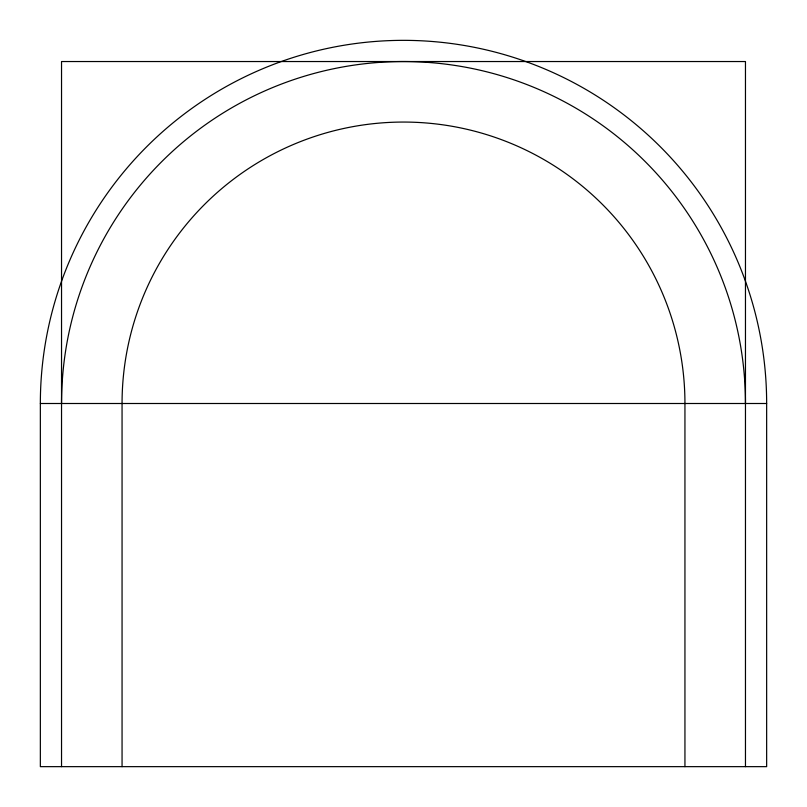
<?xml version="1.0" encoding="UTF-8"?>
<svg xmlns="http://www.w3.org/2000/svg" width="807" height="807" viewBox="0 0 807 807"><rect width="100%" height="100%" fill="white"/><g stroke="black" fill="none" stroke-linecap="round" stroke-linejoin="round"><path stroke-width="1.21" d="M40.35 403.5L766.65 403.5L766.65 766.65L40.35 766.65L40.35 403.5A363.15 363.15 0 0 1 403.5 40.35A363.15 363.15 0 0 1 766.65 403.5M745.466 766.65L745.466 61.534L61.534 61.534L61.534 766.65M684.941 766.65L684.941 403.5A281.441 281.441 0 0 0 403.5 122.059A281.441 281.441 0 0 0 122.059 403.5L122.059 766.65M61.534 403.5A341.966 341.966 0 0 1 403.5 61.534A341.966 341.966 0 0 1 745.466 403.5"/></g></svg>
